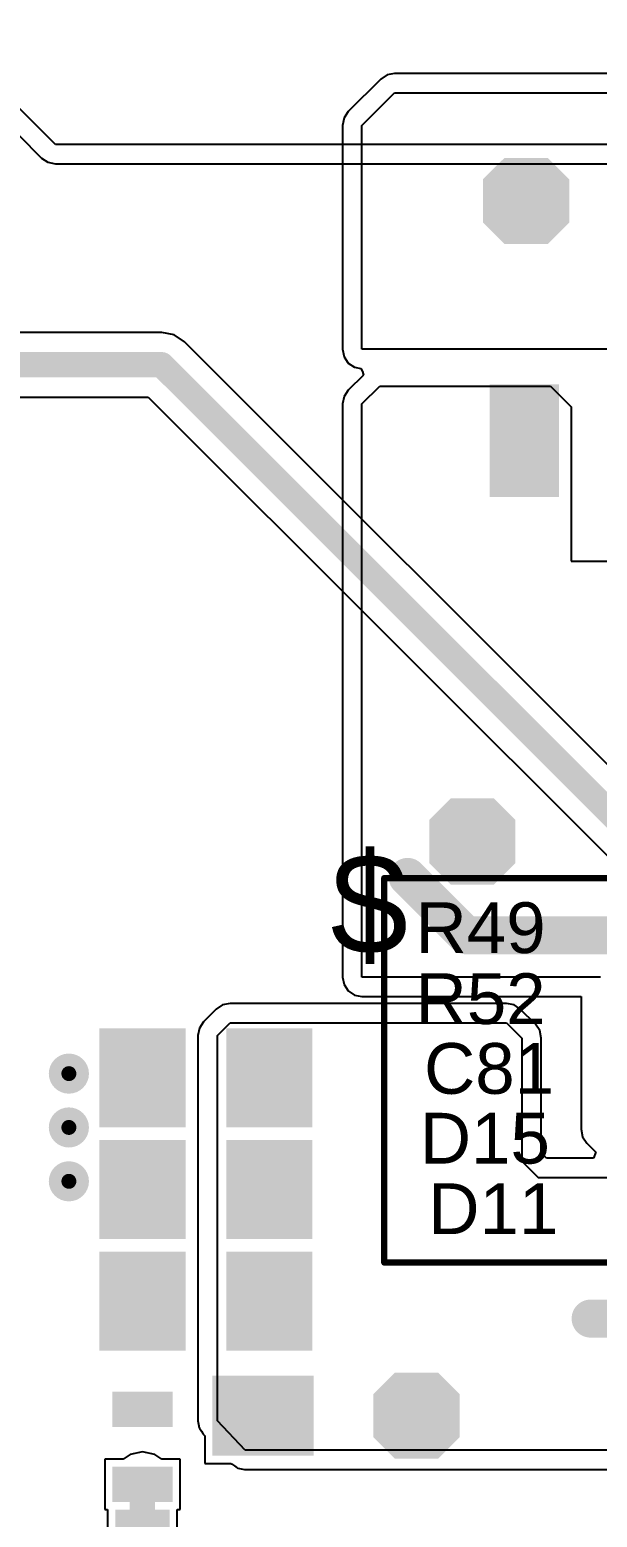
# Model space of a CAD drawing. Header units: millimetres. Extents: x 0 to 172, y 0 to 138.
# Drawn here: x 59.59 to 70.95, y 86.19 to 115.98 of the extents above; entities that cross this region are included whole.
import ezdxf

# ---------------------------------------------------------------- set-up
doc = ezdxf.new("R2010")
doc.units = ezdxf.units.MM
for name, color, linetype in [('BottomLayer', 5, 'Continuous'), ('BottomPaste', 16, 'Continuous'), ('BottomSolder', 6, 'Continuous'), ('TopLayer', 1, 'Continuous'), ('TopOverlay', 2, 'Continuous'), ('TopSolder', 216, 'Continuous'), ('ViaHoleLayer', 16, 'Continuous')]:
    doc.layers.add(name, color=color, linetype=linetype)
doc.styles.add('Arial', font='', dxfattribs={"height": 0.2})
doc.styles.get('Arial').set_extended_font_data('Arial')

# ---------------------------------------------------------------- blocks, each defined once
blk = doc.blocks.new('T__________B_58')
at = {"layer": 'BottomLayer'}
blk.add_hatch(color=5, dxfattribs=at).paths.add_polyline_path([(0.381, 0.762), (-0.381, 0.762), (-0.762, 0.381), (-0.762, -0.381), (-0.381, -0.762), (0.381, -0.762), (0.762, -0.381), (0.762, 0.381)])
at = {"layer": 'BottomPaste'}
blk.add_hatch(color=16, dxfattribs=at).paths.add_polyline_path([(0.381, 0.762), (-0.381, 0.762), (-0.762, 0.381), (-0.762, -0.381), (-0.381, -0.762), (0.381, -0.762), (0.762, -0.381), (0.762, 0.381)])
at = {"layer": 'BottomSolder'}
blk.add_hatch(color=6, dxfattribs=at).paths.add_polyline_path([(0.4318, 0.8636), (-0.4318, 0.8636), (-0.8636, 0.4318), (-0.8636, -0.4318), (-0.4318, -0.8636), (0.4318, -0.8636), (0.8636, -0.4318), (0.8636, 0.4318)])
blk = doc.blocks.new('T__________B_59')
at = {"layer": 'BottomLayer'}
blk.add_hatch(color=5, dxfattribs=at).paths.add_polyline_path([(0.381, 0.762), (-0.381, 0.762), (-0.762, 0.381), (-0.762, -0.381), (-0.381, -0.762), (0.381, -0.762), (0.762, -0.381), (0.762, 0.381)])
at = {"layer": 'BottomPaste'}
blk.add_hatch(color=16, dxfattribs=at).paths.add_polyline_path([(0.381, 0.762), (-0.381, 0.762), (-0.762, 0.381), (-0.762, -0.381), (-0.381, -0.762), (0.381, -0.762), (0.762, -0.381), (0.762, 0.381)])
at = {"layer": 'BottomSolder'}
blk.add_hatch(color=6, dxfattribs=at).paths.add_polyline_path([(0.4318, 0.8636), (-0.4318, 0.8636), (-0.8636, 0.4318), (-0.8636, -0.4318), (-0.4318, -0.8636), (0.4318, -0.8636), (0.8636, -0.4318), (0.8636, 0.4318)])
blk = doc.blocks.new('T__________B_60')
at = {"layer": 'BottomLayer'}
blk.add_hatch(color=5, dxfattribs=at).paths.add_polyline_path([(0.381, 0.762), (-0.381, 0.762), (-0.762, 0.381), (-0.762, -0.381), (-0.381, -0.762), (0.381, -0.762), (0.762, -0.381), (0.762, 0.381)])
at = {"layer": 'BottomPaste'}
blk.add_hatch(color=16, dxfattribs=at).paths.add_polyline_path([(0.381, 0.762), (-0.381, 0.762), (-0.762, 0.381), (-0.762, -0.381), (-0.381, -0.762), (0.381, -0.762), (0.762, -0.381), (0.762, 0.381)])
at = {"layer": 'BottomSolder'}
blk.add_hatch(color=6, dxfattribs=at).paths.add_polyline_path([(0.4318, 0.8636), (-0.4318, 0.8636), (-0.8636, 0.4318), (-0.8636, -0.4318), (-0.4318, -0.8636), (0.4318, -0.8636), (0.8636, -0.4318), (0.8636, 0.4318)])
blk = doc.blocks.new('R___0603_B_192')
at = {"layer": 'BottomLayer'}
for points in [[(-1.143, -0.4445), (-1.143, 0.4445), (-0.381, 0.4445), (-0.381, -0.4445)], [(0.381, -0.4445), (0.381, 0.4445), (1.143, 0.4445), (1.143, -0.4445)]]:
    blk.add_hatch(color=5, dxfattribs=at).paths.add_polyline_path(points)
at = {"layer": 'BottomPaste'}
for points in [[(-1.143, -0.4445), (-1.143, 0.4445), (-0.381, 0.4445), (-0.381, -0.4445)], [(0.381, -0.4445), (0.381, 0.4445), (1.143, 0.4445), (1.143, -0.4445)]]:
    blk.add_hatch(color=16, dxfattribs=at).paths.add_polyline_path(points)
at = {"layer": 'BottomSolder'}
for points in [[(-1.2446, -0.5461), (-1.2446, 0.5461), (-0.2794, 0.5461), (-0.2794, -0.5461)], [(0.2794, -0.5461), (0.2794, 0.5461), (1.2446, 0.5461), (1.2446, -0.5461)]]:
    blk.add_hatch(color=6, dxfattribs=at).paths.add_polyline_path(points)
blk = doc.blocks.new('LED_0603_B_230')
at = {"layer": 'BottomLayer'}
for points in [[(-1, 0.5), (-0.5, 0.5), (-0.5, -0.5), (-1, -0.5)], [(0.5, 0.5), (1, 0.5), (1, -0.5), (0.5, -0.5)]]:
    blk.add_hatch(color=5, dxfattribs=at).paths.add_polyline_path(points)
at = {"layer": 'BottomPaste'}
for points in [[(-1, 0.5), (-0.5, 0.5), (-0.5, -0.5), (-1, -0.5)], [(0.5, 0.5), (1, 0.5), (1, -0.5), (0.5, -0.5)]]:
    blk.add_hatch(color=16, dxfattribs=at).paths.add_polyline_path(points)
at = {"layer": 'BottomSolder'}
for points in [[(-1.102, 0.602), (-0.398, 0.602), (-0.398, -0.602), (-1.102, -0.602)], [(0.398, 0.602), (1.102, 0.602), (1.102, -0.602), (0.398, -0.602)]]:
    blk.add_hatch(color=6, dxfattribs=at).paths.add_polyline_path(points)
blk = doc.blocks.new('IND_1806_B_234')
at = {"layer": 'BottomLayer'}
for points in [[(-2.71, 0.91), (-1.31, 0.91), (-1.31, -0.91), (-2.71, -0.91)], [(1.31, 0.91), (2.71, 0.91), (2.71, -0.91), (1.31, -0.91)]]:
    blk.add_hatch(color=5, dxfattribs=at).paths.add_polyline_path(points)
at = {"layer": 'BottomPaste'}
for points in [[(-2.71, 0.91), (-1.31, 0.91), (-1.31, -0.91), (-2.71, -0.91)], [(1.31, 0.91), (2.71, 0.91), (2.71, -0.91), (1.31, -0.91)]]:
    blk.add_hatch(color=16, dxfattribs=at).paths.add_polyline_path(points)
at = {"layer": 'BottomSolder'}
for points in [[(-2.812, 1.012), (-1.208, 1.012), (-1.208, -1.012), (-2.812, -1.012)], [(1.208, 1.012), (2.812, 1.012), (2.812, -1.012), (1.208, -1.012)]]:
    blk.add_hatch(color=6, dxfattribs=at).paths.add_polyline_path(points)
blk = doc.blocks.new('0458005_DR_B_270')
at = {"layer": 'BottomLayer'}
for points in [[(-1.825, 1.025), (-0.64, 1.025), (-0.64, -1.025), (-1.825, -1.025)], [(0.64, 1.025), (1.825, 1.025), (1.825, -1.025), (0.64, -1.025)]]:
    blk.add_hatch(color=5, dxfattribs=at).paths.add_polyline_path(points)
at = {"layer": 'BottomPaste'}
for points in [[(-1.825, 1.025), (-0.64, 1.025), (-0.64, -1.025), (-1.825, -1.025)], [(0.64, 1.025), (1.825, 1.025), (1.825, -1.025), (0.64, -1.025)]]:
    blk.add_hatch(color=16, dxfattribs=at).paths.add_polyline_path(points)
at = {"layer": 'BottomSolder'}
for points in [[(-1.927, 1.127), (-0.538, 1.127), (-0.538, -1.127), (-1.927, -1.127)], [(0.538, 1.127), (1.927, 1.127), (1.927, -1.127), (0.538, -1.127)]]:
    blk.add_hatch(color=6, dxfattribs=at).paths.add_polyline_path(points)
blk = doc.blocks.new('C___1206_B_341')
at = {"layer": 'BottomLayer'}
for points in [[(-2.032, 0.889), (-0.508, 0.889), (-0.508, -0.889), (-2.032, -0.889)], [(0.508, 0.889), (2.032, 0.889), (2.032, -0.889), (0.508, -0.889)]]:
    blk.add_hatch(color=5, dxfattribs=at).paths.add_polyline_path(points)
at = {"layer": 'BottomPaste'}
for points in [[(-2.032, 0.889), (-0.508, 0.889), (-0.508, -0.889), (-2.032, -0.889)], [(0.508, 0.889), (2.032, 0.889), (2.032, -0.889), (0.508, -0.889)]]:
    blk.add_hatch(color=16, dxfattribs=at).paths.add_polyline_path(points)
at = {"layer": 'BottomSolder'}
for points in [[(-2.1336, 0.9906), (-0.4064, 0.9906), (-0.4064, -0.9906), (-2.1336, -0.9906)], [(0.4064, 0.9906), (2.1336, 0.9906), (2.1336, -0.9906), (0.4064, -0.9906)]]:
    blk.add_hatch(color=6, dxfattribs=at).paths.add_polyline_path(points)
blk = doc.blocks.new('C___1206_B_342')
at = {"layer": 'BottomLayer'}
for points in [[(-2.032, 0.889), (-0.508, 0.889), (-0.508, -0.889), (-2.032, -0.889)], [(0.508, 0.889), (2.032, 0.889), (2.032, -0.889), (0.508, -0.889)]]:
    blk.add_hatch(color=5, dxfattribs=at).paths.add_polyline_path(points)
at = {"layer": 'BottomPaste'}
for points in [[(-2.032, 0.889), (-0.508, 0.889), (-0.508, -0.889), (-2.032, -0.889)], [(0.508, 0.889), (2.032, 0.889), (2.032, -0.889), (0.508, -0.889)]]:
    blk.add_hatch(color=16, dxfattribs=at).paths.add_polyline_path(points)
at = {"layer": 'BottomSolder'}
for points in [[(-2.1336, 0.9906), (-0.4064, 0.9906), (-0.4064, -0.9906), (-2.1336, -0.9906)], [(0.4064, 0.9906), (2.1336, 0.9906), (2.1336, -0.9906), (0.4064, -0.9906)]]:
    blk.add_hatch(color=6, dxfattribs=at).paths.add_polyline_path(points)
blk = doc.blocks.new('C___1206_B_343')
at = {"layer": 'BottomLayer'}
for points in [[(-2.032, 0.889), (-0.508, 0.889), (-0.508, -0.889), (-2.032, -0.889)], [(0.508, 0.889), (2.032, 0.889), (2.032, -0.889), (0.508, -0.889)]]:
    blk.add_hatch(color=5, dxfattribs=at).paths.add_polyline_path(points)
at = {"layer": 'BottomPaste'}
for points in [[(-2.032, 0.889), (-0.508, 0.889), (-0.508, -0.889), (-2.032, -0.889)], [(0.508, 0.889), (2.032, 0.889), (2.032, -0.889), (0.508, -0.889)]]:
    blk.add_hatch(color=16, dxfattribs=at).paths.add_polyline_path(points)
at = {"layer": 'BottomSolder'}
for points in [[(-2.1336, 0.9906), (-0.4064, 0.9906), (-0.4064, -0.9906), (-2.1336, -0.9906)], [(0.4064, 0.9906), (2.1336, 0.9906), (2.1336, -0.9906), (0.4064, -0.9906)]]:
    blk.add_hatch(color=6, dxfattribs=at).paths.add_polyline_path(points)

msp = doc.modelspace()

# ---------------------------------------------------------------- hatches: boundary and pattern name
at = {"layer": 'BottomLayer'}
h = msp.add_hatch(color=5, dxfattribs=at)
edge = h.paths.add_edge_path()
edge.add_arc((60.376, 95.07), 0.3, 0, 360)
h = msp.add_hatch(color=5, dxfattribs=at)
edge = h.paths.add_edge_path()
edge.add_arc((60.376, 93.992), 0.3, 0, 360)
h = msp.add_hatch(color=5, dxfattribs=at)
edge = h.paths.add_edge_path()
edge.add_arc((60.376, 92.913), 0.3, 0, 360)
at = {"layer": 'BottomSolder'}
h = msp.add_hatch(color=6, dxfattribs=at)
edge = h.paths.add_edge_path()
edge.add_arc((60.376, 95.07), 0.402, 0, 360)
h = msp.add_hatch(color=6, dxfattribs=at)
edge = h.paths.add_edge_path()
edge.add_arc((60.376, 93.992), 0.402, 0, 360)
h = msp.add_hatch(color=6, dxfattribs=at)
edge = h.paths.add_edge_path()
edge.add_arc((60.376, 92.913), 0.402, 0, 360)
at = {"layer": 'TopLayer'}
h = msp.add_hatch(color=1, dxfattribs=at)
edge = h.paths.add_edge_path()
edge.add_arc((60.376, 95.07), 0.3, 0, 360)
h = msp.add_hatch(color=1, dxfattribs=at)
edge = h.paths.add_edge_path()
edge.add_arc((60.376, 93.992), 0.3, 0, 360)
h = msp.add_hatch(color=1, dxfattribs=at)
edge = h.paths.add_edge_path()
edge.add_arc((60.376, 92.913), 0.3, 0, 360)
at = {"layer": 'TopSolder'}
h = msp.add_hatch(color=216, dxfattribs=at)
edge = h.paths.add_edge_path()
edge.add_arc((60.376, 95.07), 0.402, 0, 360)
h = msp.add_hatch(color=216, dxfattribs=at)
edge = h.paths.add_edge_path()
edge.add_arc((60.376, 93.992), 0.402, 0, 360)
h = msp.add_hatch(color=216, dxfattribs=at)
edge = h.paths.add_edge_path()
edge.add_arc((60.376, 92.913), 0.402, 0, 360)
at = {"layer": 'ViaHoleLayer'}
h = msp.add_hatch(color=16, dxfattribs=at)
edge = h.paths.add_edge_path()
edge.add_arc((60.376, 95.07), 0.15, 0, 360)
h = msp.add_hatch(color=16, dxfattribs=at)
edge = h.paths.add_edge_path()
edge.add_arc((60.376, 93.992), 0.15, 0, 360)
h = msp.add_hatch(color=16, dxfattribs=at)
edge = h.paths.add_edge_path()
edge.add_arc((60.376, 92.913), 0.15, 0, 360)

# ---------------------------------------------------------------- linework, layer by layer
at = {"layer": 'BottomLayer'}
for p, q in [((66.746, 115.071), (66.62, 114.987)), ((66.894, 115.101), (66.746, 115.071)), ((74.464, 115.101), (66.894, 115.101)), ((66.62, 114.987), (65.969, 114.336)), ((66.243, 114.061), (66.894, 114.713)), ((66.894, 114.713), (74.464, 114.713)), ((65.884, 114.21), (65.855, 114.061)), ((65.969, 114.336), (65.884, 114.21)), ((65.855, 114.061), (65.855, 109.576)), ((66.243, 109.576), (66.243, 114.061)), ((65.855, 109.576), (65.884, 109.427)), ((65.884, 109.427), (65.969, 109.301)), ((71.366, 109.576), (66.243, 109.576)), ((65.969, 109.301), (66.095, 109.217)), ((66.271, 109.06), (65.969, 108.758)), ((66.095, 109.217), (66.222, 109.191)), ((66.222, 109.191), (66.255, 109.133)), ((66.255, 109.133), (66.271, 109.06)), ((65.969, 108.758), (65.884, 108.632)), ((66.243, 108.483), (66.599, 108.839)), ((66.599, 108.839), (70.019, 108.839)), ((70.019, 108.839), (70.434, 108.424)), ((65.884, 108.632), (65.855, 108.483)), ((65.855, 108.483), (65.855, 97.003)), ((66.243, 97.003), (66.243, 108.483)), ((70.434, 108.424), (70.434, 105.334)), ((70.434, 105.334), (73.954, 105.334)), ((65.855, 97.003), (65.884, 96.854)), ((65.884, 96.854), (65.969, 96.728)), ((71.018, 97.003), (66.243, 97.003)), ((65.969, 96.728), (66.095, 96.644)), ((66.095, 96.644), (66.243, 96.614)), ((66.243, 96.614), (70.63, 96.614)), ((70.63, 96.614), (70.63, 93.955)), ((63.327, 96.363), (63.073, 96.109)), ((63.453, 96.447), (63.327, 96.363)), ((63.602, 96.477), (63.453, 96.447)), ((69.139, 96.477), (63.602, 96.477)), ((69.287, 96.447), (69.139, 96.477)), ((69.413, 96.363), (69.287, 96.447)), ((69.718, 96.058), (69.413, 96.363)), ((62.989, 95.983), (62.959, 95.834)), ((63.073, 96.109), (62.989, 95.983)), ((63.348, 95.834), (63.602, 96.088)), ((63.602, 96.088), (69.139, 96.088)), ((69.139, 96.088), (69.444, 95.783)), ((69.802, 95.932), (69.718, 96.058)), ((69.832, 95.783), (69.802, 95.932)), ((62.959, 95.834), (62.959, 88.117)), ((63.348, 88.117), (63.348, 95.834)), ((69.444, 95.783), (69.444, 93.32)), ((69.832, 93.481), (69.832, 95.783)), ((70.63, 93.955), (70.66, 93.806)), ((70.66, 93.806), (70.744, 93.68)), ((70.744, 93.68), (70.928, 93.495)), ((69.444, 93.32), (69.774, 92.989)), ((69.935, 93.378), (69.832, 93.481)), ((70.88, 93.378), (69.935, 93.378)), ((70.928, 93.495), (70.88, 93.378)), ((69.774, 92.989), (76.96, 92.989)), ((62.959, 88.117), (62.973, 88.048)), ((62.973, 88.048), (62.985, 87.978)), ((62.985, 87.978), (62.988, 87.974)), ((62.988, 87.974), (62.989, 87.968)), ((62.989, 87.968), (63.028, 87.91)), ((63.028, 87.91), (63.065, 87.85)), ((63.905, 87.528), (63.348, 88.117)), ((63.065, 87.85), (63.098, 87.816)), ((63.098, 87.816), (63.098, 87.264)), ((61.46, 87.349), (61.095, 87.349)), ((61.095, 87.349), (61.095, 86.341)), ((61.601, 87.443), (61.46, 87.349)), ((61.849, 87.493), (61.601, 87.443)), ((62.097, 87.443), (61.849, 87.493)), ((62.238, 87.349), (62.097, 87.443)), ((62.603, 87.349), (62.238, 87.349)), ((62.603, 86.341), (62.603, 87.349)), ((76.835, 87.528), (63.905, 87.528)), ((63.098, 87.264), (63.62, 87.264)), ((63.62, 87.264), (63.622, 87.261)), ((63.622, 87.261), (63.627, 87.258)), ((63.627, 87.258), (63.63, 87.254)), ((63.63, 87.254), (63.689, 87.215)), ((63.689, 87.215), (63.746, 87.174)), ((63.746, 87.174), (63.751, 87.173)), ((63.751, 87.173), (63.756, 87.17)), ((63.756, 87.17), (63.825, 87.156)), ((63.825, 87.156), (63.894, 87.14)), ((63.894, 87.14), (63.899, 87.141)), ((63.899, 87.141), (63.905, 87.14)), ((63.905, 87.14), (76.835, 87.14)), ((61.095, 86.341), (61.151, 86.341)), ((61.151, 86.341), (61.151, 85.284)), ((62.547, 85.284), (62.547, 86.341)), ((62.547, 86.341), (62.603, 86.341))]:
    msp.add_line(p, q, dxfattribs=at)
for points, const_width in [([(67.158, 99.009), (68.326, 97.841)], 0.762), ([(68.326, 97.841), (80.488, 97.841)], 0.762), ([(70.821, 90.164), (74.828, 90.164)], 0.762), ([(61.849, 85.852), (61.849, 86.845)], 0.508)]:
    msp.add_lwpolyline(points, dxfattribs=dict(at, const_width=const_width))
for points, const_width in [([(66.967, 99.009, 1), (67.348, 99.009, 1)], 0.381), ([(68.136, 97.841, 1), (68.517, 97.841, 1)], 0.381), ([(68.136, 97.841, 1), (68.517, 97.841, 1)], 0.381), ([(70.631, 90.164, 1), (71.012, 90.164, 1)], 0.381), ([(61.722, 86.845, 1), (61.976, 86.845, 1)], 0.254)]:
    msp.add_lwpolyline(points, format="xyb", close=True, dxfattribs=dict(at, const_width=const_width))
at = {"layer": 'TopLayer'}
for p, q in [((60.105, 113.681), (57.81, 115.976)), ((58.593, 114.644), (59.831, 113.407)), ((74.235, 113.681), (60.105, 113.681)), ((59.831, 113.407), (59.957, 113.323)), ((59.957, 113.323), (60.105, 113.293)), ((60.105, 113.293), (74.235, 113.293)), ((62.234, 109.914), (52.796, 109.914)), ((62.482, 109.865), (62.234, 109.914)), ((62.692, 109.724), (62.482, 109.865)), ((86.527, 85.89), (62.692, 109.724)), ((52.796, 108.619), (61.966, 108.619)), ((61.966, 108.619), (85.801, 84.785))]:
    msp.add_line(p, q, dxfattribs=at)
at = {"layer": 'TopLayer', "const_width": 0.508}
for points in [[(51.121, 109.267), (62.234, 109.267)], [(62.234, 109.267), (86.258, 85.242)]]:
    msp.add_lwpolyline(points, dxfattribs=at)
at = {"layer": 'TopLayer', "const_width": 0.254}
msp.add_lwpolyline([(62.107, 109.267, 1), (62.361, 109.267, 1)], format="xyb", close=True, dxfattribs=at)
msp.add_lwpolyline([(62.107, 109.267, 1), (62.361, 109.267, 1)], format="xyb", close=True, dxfattribs=at)
at = {"layer": 'TopOverlay', "const_width": 0.127}
for points in [[(66.69, 91.288), (66.69, 98.984)], [(66.69, 98.984), (86.553, 98.984)], [(66.69, 91.288), (86.553, 91.288)]]:
    msp.add_lwpolyline(points, dxfattribs=at)
at = {"layer": 'TopOverlay', "const_width": 0.0635}
for points in [[(66.658, 98.984, 1), (66.722, 98.984, 1)], [(66.658, 98.984, 1), (66.722, 98.984, 1)], [(66.658, 91.288, 1), (66.722, 91.288, 1)], [(66.658, 91.288, 1), (66.722, 91.288, 1)]]:
    msp.add_lwpolyline(points, format="xyb", close=True, dxfattribs=at)

# ---------------------------------------------------------------- block references
for name, p, rotation in [('T__________B_58', (69.528, 112.547), 90), ('0458005_DR_B_270', (70.726, 107.747), 180), ('T__________B_59', (68.453, 99.72), 90), ('IND_1806_B_234', (64.262, 86.208), 270), ('LED_0603_B_230', (61.849, 87.595), 90), ('R___0603_B_192', (61.849, 85.09), 90)]:
    msp.add_blockref(name, p, dxfattribs=dict(rotation=rotation))
for name, p in [('C___1206_B_343', (63.119, 94.984)), ('C___1206_B_342', (63.119, 92.749)), ('C___1206_B_341', (63.119, 90.514)), ('T__________B_60', (67.335, 88.219))]:
    msp.add_blockref(name, p)

# ---------------------------------------------------------------- texts
at = {"layer": 'TopOverlay', "style": 'Arial'}
for s, height, p in [('$', 2, (65.612, 97.467)), ('R49', 1.016, (67.317, 97.485)), ('R52', 1.016, (67.317, 96.063)), ('C81', 1.016, (67.486, 94.666)), ('D15', 1.016, (67.402, 93.269)), ('D11', 1.016, (67.571, 91.857))]:
    msp.add_text(s, height=height, dxfattribs=at).set_placement(p)

doc.saveas('drawing.dxf')
